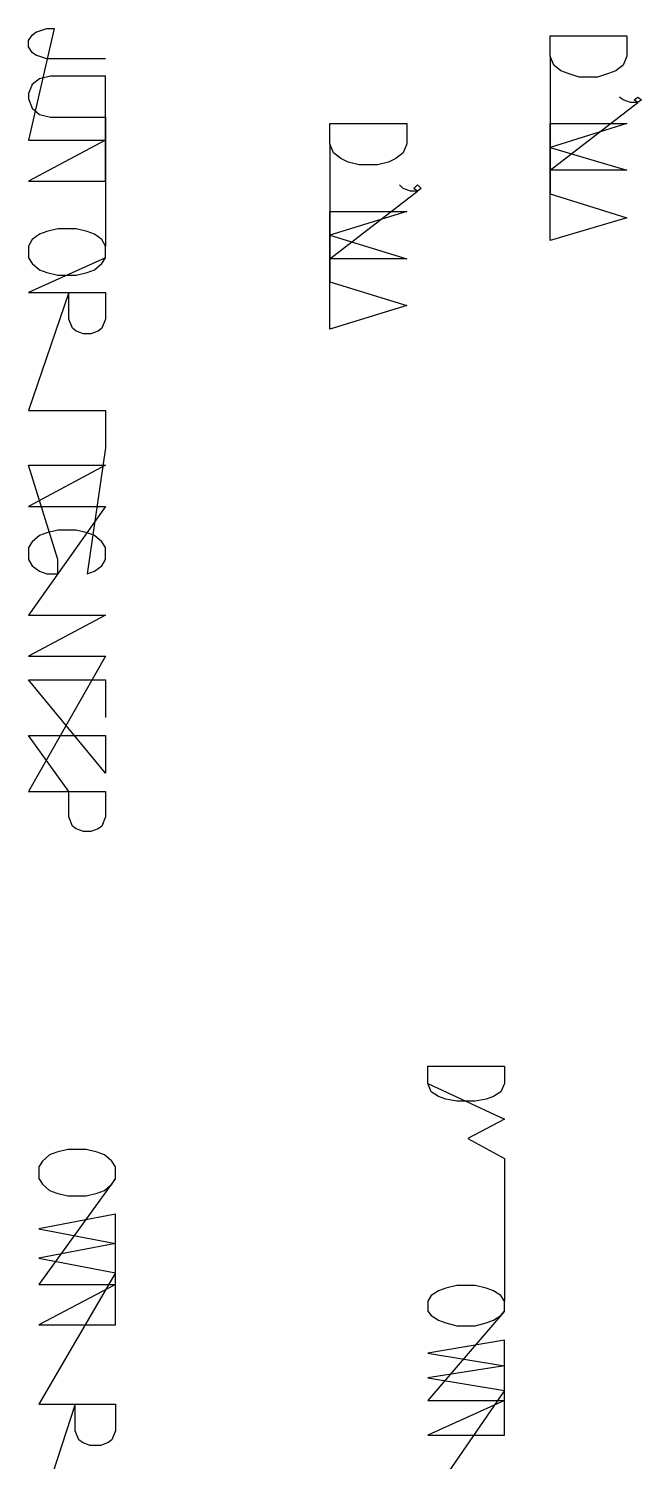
# Model space of a CAD drawing. Header units: metres. Extents: x 0 to 805, y 0 to 1107.
# Drawn here: x 20.1 to 62.7, y 176.1 to 275.7 of the extents above; entities that cross this region are included whole.
import ezdxf

# ---------------------------------------------------------------- set-up
doc = ezdxf.new("R2010")
doc.units = ezdxf.units.M
doc.layers.add('GUIDES', color=8, linetype='Continuous')
doc.layers.add('ROADS', color=7, linetype='Continuous')

msp = doc.modelspace()

# ---------------------------------------------------------------- linework, layer by layer
at = {"layer": 'GUIDES'}
for points in [[(56.317, 275.195), (61.651, 275.195), (61.651, 273.798), (61.397, 273.163), (60.889, 272.782), (60.381, 272.591), (59.619, 272.337), (58.349, 272.337), (57.587, 272.591), (57.079, 272.782), (56.571, 273.163), (56.317, 273.798), (56.317, 275.195)], [(41.014, 269.099), (46.348, 269.099), (46.348, 267.702), (46.094, 267.067), (45.586, 266.686), (45.078, 266.432), (44.316, 266.241), (43.046, 266.241), (42.284, 266.432), (41.776, 266.686), (41.268, 267.067), (41.014, 267.702), (41.014, 269.099)], [(25.393, 260.59), (25.139, 261.034), (24.631, 261.415), (24.123, 261.606), (23.361, 261.796), (22.091, 261.796), (21.329, 261.606), (20.821, 261.415), (20.313, 261.034), (20.059, 260.59), (20.059, 259.764), (20.313, 259.383), (20.821, 258.939), (21.329, 258.748), (22.091, 258.558), (23.361, 258.558), (24.123, 258.748), (24.631, 258.939), (25.139, 259.383), (25.393, 259.764), (25.393, 260.59)], [(47.808, 203.567), (53.142, 203.567), (53.142, 202.36), (52.888, 201.789), (52.38, 201.471), (51.872, 201.281), (51.11, 201.154), (49.84, 201.154), (49.078, 201.281), (48.57, 201.471), (48.062, 201.789), (47.808, 202.36), (47.808, 203.567)], [(26.091, 196.582), (25.837, 196.963), (25.329, 197.407), (24.821, 197.598), (24.059, 197.788), (22.789, 197.788), (22.027, 197.598), (21.519, 197.407), (21.011, 196.963), (20.757, 196.582), (20.757, 195.756), (21.011, 195.375), (21.519, 194.931), (22.027, 194.74), (22.789, 194.55), (24.059, 194.55), (24.821, 194.74), (25.329, 194.931), (25.837, 195.375), (26.091, 195.756), (26.091, 196.582)], [(53.142, 187.247), (52.888, 187.628), (52.38, 187.946), (51.872, 188.136), (51.11, 188.327), (49.84, 188.327), (49.078, 188.136), (48.57, 187.946), (48.062, 187.628), (47.808, 187.247), (47.808, 186.549), (48.062, 186.231), (48.57, 185.914), (49.078, 185.723), (49.84, 185.533), (51.11, 185.533), (51.872, 185.723), (52.38, 185.914), (52.888, 186.231), (53.142, 186.549), (53.142, 187.247)]]:
    msp.add_lwpolyline(points, close=True, dxfattribs=at)
at = {"layer": 'ROADS'}
for points in [[(25.393, 273.607), (21.329, 273.607), (20.567, 273.861), (20.313, 274.052), (20.059, 274.433), (20.059, 274.877), (20.313, 275.258), (20.567, 275.449), (21.329, 275.703), (21.837, 275.703), (20.059, 267.956), (25.393, 267.956), (20.059, 265.098), (25.393, 265.098), (25.393, 272.401), (21.583, 272.401), (20.821, 272.21), (20.313, 271.829), (20.059, 271.194), (20.059, 270.813), (20.313, 270.178), (20.821, 269.734), (21.583, 269.543), (25.393, 269.543), (25.393, 260.59), (25.139, 261.034), (24.631, 261.415), (24.123, 261.606), (23.361, 261.796), (22.091, 261.796), (21.329, 261.606), (20.821, 261.415), (20.313, 261.034), (20.059, 260.59), (20.059, 259.764), (20.313, 259.383), (20.821, 258.939), (21.329, 258.748), (22.091, 258.558), (23.361, 258.558), (24.123, 258.748), (24.631, 258.939), (25.139, 259.383), (25.393, 259.764), (20.059, 257.351), (25.393, 257.351), (25.393, 255.51), (25.139, 254.875), (24.885, 254.684), (24.377, 254.494), (23.869, 254.494), (23.361, 254.684), (23.107, 254.875), (22.853, 255.51), (22.853, 257.351), (20.059, 249.16), (25.393, 249.16), (25.393, 246.556), (24.123, 237.793), (24.631, 237.984), (25.139, 238.365), (25.393, 238.809), (25.393, 239.635), (25.139, 240.016), (24.631, 240.46), (24.123, 240.651), (23.361, 240.841), (22.091, 240.841), (21.329, 240.651), (20.821, 240.46), (20.313, 240.016), (20.059, 239.635), (20.059, 238.809), (20.313, 238.365), (20.821, 237.984), (21.329, 237.793), (22.091, 237.793), (22.091, 238.809), (20.059, 245.35), (25.393, 245.35), (20.059, 242.492), (25.393, 242.492), (20.059, 234.936), (25.393, 234.936), (20.059, 232.078), (25.393, 232.078), (20.059, 222.68), (25.393, 222.68), (25.393, 220.902), (25.139, 220.267), (24.885, 220.077), (24.377, 219.886), (23.869, 219.886), (23.361, 220.077), (23.107, 220.267), (22.853, 220.902), (22.853, 222.68), (20.059, 226.554), (25.393, 226.554), (25.393, 223.95), (20.059, 230.427), (25.393, 230.427), (25.393, 227.824)], [(56.317, 275.195), (61.651, 275.195), (61.651, 273.798), (61.397, 273.163), (60.889, 272.782), (60.381, 272.591), (59.619, 272.337), (58.349, 272.337), (57.587, 272.591), (57.079, 272.782), (56.571, 273.163), (56.317, 273.798), (56.317, 264.209), (61.651, 262.558), (56.317, 260.971), (56.317, 269.099), (61.651, 269.099), (56.317, 267.448), (61.651, 265.86), (56.317, 265.86), (62.413, 270.559), (62.159, 270.75), (62.413, 270.94), (62.667, 270.75), (62.413, 270.559), (61.905, 270.559), (61.397, 270.75), (61.143, 270.94)], [(41.014, 269.099), (46.348, 269.099), (46.348, 267.702), (46.094, 267.067), (45.586, 266.686), (45.078, 266.432), (44.316, 266.241), (43.046, 266.241), (42.284, 266.432), (41.776, 266.686), (41.268, 267.067), (41.014, 267.702), (41.014, 258.113), (46.348, 256.462), (41.014, 254.811), (41.014, 263.003), (46.348, 263.003), (41.014, 261.352), (46.348, 259.701), (41.014, 259.701), (47.11, 264.4), (46.856, 264.59), (47.11, 264.844), (47.364, 264.59), (47.11, 264.4), (46.602, 264.4), (46.094, 264.59), (45.84, 264.844)], [(47.808, 203.567), (53.142, 203.567), (53.142, 202.36), (52.888, 201.789), (52.38, 201.471), (51.872, 201.281), (51.11, 201.154), (49.84, 201.154), (49.078, 201.281), (48.57, 201.471), (48.062, 201.789), (47.808, 202.36), (53.142, 199.884), (50.602, 198.55), (53.142, 197.153), (53.142, 187.247), (52.888, 187.628), (52.38, 187.946), (51.872, 188.136), (51.11, 188.327), (49.84, 188.327), (49.078, 188.136), (48.57, 187.946), (48.062, 187.628), (47.808, 187.247), (47.808, 186.549), (48.062, 186.231), (48.57, 185.914), (49.078, 185.723), (49.84, 185.533), (51.11, 185.533), (51.872, 185.723), (52.38, 185.914), (52.888, 186.231), (53.142, 186.549), (47.808, 180.326), (53.142, 180.326), (47.808, 177.913), (53.142, 177.913), (53.142, 184.517), (47.808, 183.628), (53.142, 182.739), (47.808, 181.913), (53.142, 181.024), (47.808, 173.277)], [(26.091, 196.582), (25.837, 196.963), (25.329, 197.407), (24.821, 197.598), (24.059, 197.788), (22.789, 197.788), (22.027, 197.598), (21.519, 197.407), (21.011, 196.963), (20.757, 196.582), (20.757, 195.756), (21.011, 195.375), (21.519, 194.931), (22.027, 194.74), (22.789, 194.55), (24.059, 194.55), (24.821, 194.74), (25.329, 194.931), (25.837, 195.375), (26.091, 195.756), (20.757, 188.39), (26.091, 188.39), (20.757, 185.596), (26.091, 185.596), (26.091, 193.28), (20.757, 192.264), (26.091, 191.248), (20.757, 190.232), (26.091, 189.216), (20.757, 180.072), (26.091, 180.072), (26.091, 178.23), (25.837, 177.595), (25.583, 177.405), (25.075, 177.214), (24.313, 177.214), (23.805, 177.405), (23.551, 177.595), (23.297, 178.23), (23.297, 180.072), (20.757, 172.325)]]:
    msp.add_lwpolyline(points, dxfattribs=at)

doc.saveas('drawing.dxf')
